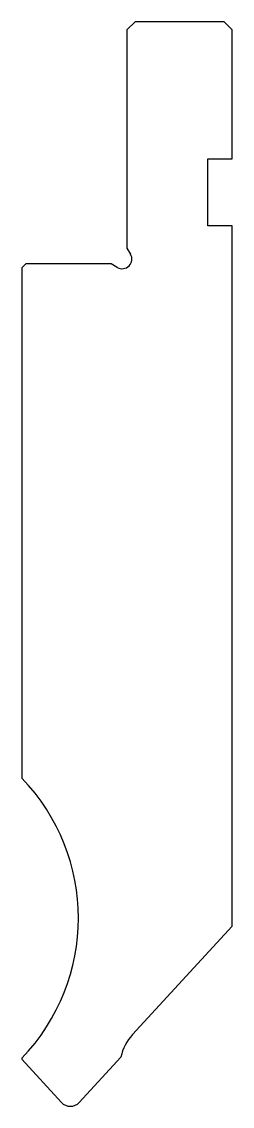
# Model space of a CAD drawing. Extents: x 438 to 464, y 37 to 171.
import ezdxf

# ---------------------------------------------------------------- set-up
doc = ezdxf.new("R2010")
doc.units = 0
doc.header["$MEASUREMENT"] = 0
doc.layers.get('0').update_dxf_attribs({"linetype": 'CONTINUOUS'})

msp = doc.modelspace()

# ---------------------------------------------------------------- linework, layer by layer
for p, q in [((452.27, 171.24), (451.27, 170.24)), ((463.27, 171.24), (452.27, 171.24)), ((464.27, 170.24), (463.27, 171.24)), ((451.27, 170.24), (451.27, 143.2)), ((464.27, 154.24), (464.27, 170.24)), ((461.27, 145.94), (461.27, 154.24)), ((461.27, 154.24), (464.27, 154.24)), ((464.27, 145.94), (461.27, 145.94)), ((464.27, 59.21), (464.27, 145.94)), ((451.27, 143.2), (451.71, 142.44)), ((438.77, 141.24), (438.27, 140.74)), ((449.31, 141.24), (438.77, 141.24)), ((450.07, 140.8), (449.31, 141.24)), ((438.27, 140.74), (438.27, 77.56)), ((451.96, 45.78), (464.27, 59.21)), ((445.38, 37.39), (450.52, 43)), ((438.27, 42.86), (438.27, 42.73)), ((438.27, 42.73), (443.17, 37.39))]:
    msp.add_line(p, q)
for centre, radius, start, end in [((450.67, 141.84), 1.2, 240, 30), ((420.27, 60.21), 25, 316.0545, 43.9455), ((456.38, 41.73), 6, 137.5, 167.757), ((444.27, 38.4), 1.5, 222.5, 317.5)]:
    msp.add_arc(centre, radius, start, end)

doc.saveas('drawing.dxf')
